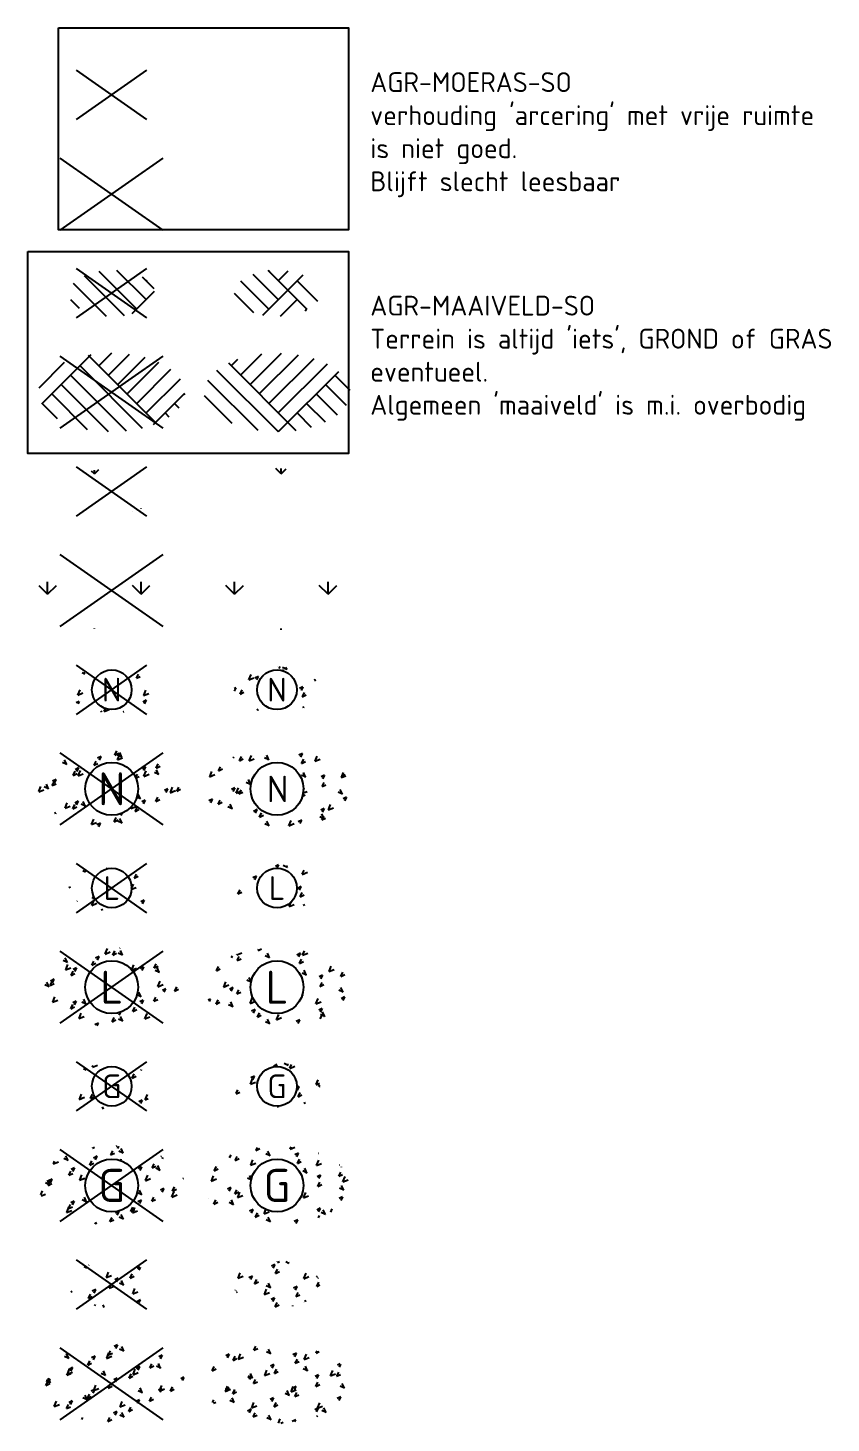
# Model space of a CAD drawing. Header units: metres. Extents: x 58.8 to 88.2, y 198.9 to 238.
# Drawn here: x 76.07 to 88.22, y 216.86 to 237.97 of the extents above; entities that cross this region are included whole.
import ezdxf
from ezdxf.enums import TextEntityAlignment as Align

# ---------------------------------------------------------------- set-up
doc = ezdxf.new("R2010")
doc.units = ezdxf.units.M
doc.layers.get('0').update_dxf_attribs({"lineweight": 25})
doc.layers.add('gewijzigd_rond2', color=4, linetype='Continuous', lineweight=25)
doc.layers.add('V-WE-OG-T18', color=10, linetype='Continuous', lineweight=25)
doc.styles.add('NLCS-ISO', font='NLCS-ISO.ttf')
doc.styles.add('NLCS-ISO-ANNOTATIEF-T18', font='NLCS-ISO.ttf', dxfattribs={"height": 1.8})
pattern_1 = [(26, (1.24725, 1.24725), (0.02656113659218495, 2.520870765930481), [0.3279, -1.42825]), (64, (1.24725, 1.24725), (0.02657032683878569, 2.520880444950074), [0.3516, -3.30965]), (207, (0.6774, 0.6774), (-0.02503168514641363, -2.520199444436636), [0.2912, -1.61745]), (243, (0.6774, 0.6774), (-0.02501279017647617, -2.520177316247329), [0.30765, -3.49335]), (114, (0.69015, 1.80985), (-1.383611780717636, -1.846668490216739), [0.3984, -3.04395]), (155, (0.69015, 1.80985), (-1.383623134866401, -1.846674628396262), [0.3644, -2.7071]), (22, (1.2424, 0.2424), (0.9861486088945717, 2.440851142772804), [0.42395, -2.79255]), (68, (1.2424, 0.2424), (-1.996103298005688, 1.235950616404561), [0.4349, -2.19765])]
pattern_2 = [(90, (0, 1.5), (-3.535533905, 3.535533905), [0.9375, -6.133567815]), (45, (0, 1.5), (-3.535533905932738, 3.535533905932738), [0.9375, -4.0625]), (135, (0, 1.5), (-3.535533905932738, -3.535533905932737), [0.9375, -4.0625])]
pattern_3 = [(90, (0, 0), (-3.535533905, 3.535533905), [0.9375, -6.133567815]), (45, (0, 0), (-3.535533905932738, 3.535533905932738), [0.9375, -4.0625]), (135, (0, 0), (-3.535533905932738, -3.535533905932737), [0.9375, -4.0625])]
pattern_4 = [(45, (0, 0), (-5.000001547244761, 5.000001547244761), []), (45, (-0.71429, 0.71429), (0, 10.00000309448952), [7.07107, -7.07107]), (45, (-1.42857, 1.42857), (0, 10.00000309448952), [7.07107, -7.07107]), (45, (-2.15286, 2.15286), (0, 10.00000309448952), [7.07107, -7.07107]), (45, (-2.85714, 2.85714), (0, 10.00000309448952), [7.07107, -7.07107]), (45, (-3.57143, 3.57143), (0, 10.00000309448952), [7.07107, -7.07107]), (45, (-4.28571, 4.28571), (0, 10.00000309448952), [7.07107, -7.07107]), (315, (0, 0), (5.000001547244762, 5.000001547244759), []), (315, (0.71429, 0.71429), (10.00000309448952, -2.664535259100376e-15), [7.07107, -7.07107]), (315, (1.42857, 1.42857), (10.00000309448952, -2.664535259100376e-15), [7.07107, -7.07107]), (315, (2.15286, 2.15286), (10.00000309448952, -2.664535259100376e-15), [7.07107, -7.07107]), (315, (2.85714, 2.85714), (10.00000309448952, -2.664535259100376e-15), [7.07107, -7.07107]), (315, (3.57143, 3.57143), (10.00000309448952, -2.664535259100376e-15), [7.07107, -7.07107]), (315, (4.28571, 4.28571), (10.00000309448952, -2.664535259100376e-15), [7.07107, -7.07107])]
pattern_5 = [(0, (-2, 0), (16, 27.712812896), [4, -28]), (90, (0, 0), (-16, 27.712812896), [2, -53.425625792]), (90, (0.5, 0), (-16, 27.712812896), [1.6, -53.82562579]), (90, (-0.5, 0), (-16, 27.712812896), [1.6, -53.82562579]), (59.99999999999999, (1, 0), (-15.99999997826099, 27.71281290855102), [1.28, -30.72]), (120, (-1, 0), (-31.99999997826099, 1.255102510810957e-08), [1.28, -30.72])]

# ---------------------------------------------------------------- blocks, each defined once
blk = doc.blocks.new('SGR-HOUTOPSTAND-SO')
h = blk.add_hatch()
h.set_pattern_fill('AGR-HOUTOPSTAND-SO', color=256, scale=0.5, pattern_type=2)
h.set_pattern_definition(pattern_1)
edge = h.paths.add_edge_path()
edge.add_ellipse((0, 0), major_axis=(-5.525, 0), ratio=0.5384615384692354, start_angle=1.1368683772161603e-13, end_angle=360, ccw=False)
at = {"style": 'NLCS-ISO'}
blk.add_attdef('TYPE', text='', height=1.8, dxfattribs=at).set_placement((6.525, -1.446759378964657e-15), align=Align.MIDDLE_LEFT)
blk = doc.blocks.new('SGR-HOUTOPSTAND_GEMENGD-SO')
h = blk.add_hatch()
h.set_pattern_fill('AGR-HOUTOPSTAND-SO', color=256, scale=0.5, pattern_type=2)
h.set_pattern_definition(pattern_1)
edge = h.paths.add_edge_path()
edge.add_ellipse((0, 0), major_axis=(-5.525, 0), ratio=0.5384615384692354, start_angle=1.1368683772161603e-13, end_angle=360, ccw=False)
edge = h.paths.add_edge_path(flags=16)
edge.add_arc((1.211353321650677e-06, -6.993751497930134e-07), 1.999999999999158, 0, 360)
blk.add_circle((1.211353321650677e-06, -6.993751497930134e-07), 1.999999999999158)
at = {"style": 'NLCS-ISO'}
blk.add_text('G', height=2.5, dxfattribs=at).set_placement((0, 0), align=Align.MIDDLE_CENTER)
blk.add_attdef('TYPE', text='', height=1.8, dxfattribs=at).set_placement((6.525, -1.446759378964657e-15), align=Align.MIDDLE_LEFT)
blk = doc.blocks.new('SGR-HOUTOPSTAND_GEMENGD_KL-SO')
h = blk.add_hatch()
h.set_pattern_fill('AGR-HOUTOPSTAND-SO', color=256, scale=0.5, pattern_type=2)
h.set_pattern_definition(pattern_1)
edge = h.paths.add_edge_path()
edge.add_ellipse((0, 0), major_axis=(-3.25, 0), ratio=0.5384615384692354, start_angle=0, end_angle=360, ccw=False)
edge = h.paths.add_edge_path(flags=16)
edge.add_arc((9.085149912380075e-07, -5.245313623447601e-07), 1.499999999999369, 0, 360)
blk.add_circle((9.085149912380075e-07, -5.245313623447601e-07), 1.499999999999369)
at = {"style": 'NLCS-ISO'}
blk.add_text('G', height=1.8, dxfattribs=at).set_placement((0, 0), align=Align.MIDDLE_CENTER)
blk.add_attdef('TYPE', text='', height=1.8, dxfattribs=at).set_placement((4.25, -1.446759378964657e-15), align=Align.MIDDLE_LEFT)
blk = doc.blocks.new('SGR-HOUTOPSTAND_KL-SO')
h = blk.add_hatch()
h.set_pattern_fill('AGR-HOUTOPSTAND-SO', color=256, scale=0.5, pattern_type=2)
h.set_pattern_definition(pattern_1)
edge = h.paths.add_edge_path()
edge.add_ellipse((0, 0), major_axis=(-3.25, 0), ratio=0.5384615384692354, start_angle=0, end_angle=360, ccw=False)
at = {"style": 'NLCS-ISO'}
blk.add_attdef('TYPE', text='', height=1.8, dxfattribs=at).set_placement((4.25, -1.446759378964657e-15), align=Align.MIDDLE_LEFT)
blk = doc.blocks.new('SGR-HOUTOPSTAND_LOOF-SO')
h = blk.add_hatch()
h.set_pattern_fill('AGR-HOUTOPSTAND-SO', color=256, scale=0.5, pattern_type=2)
h.set_pattern_definition(pattern_1)
edge = h.paths.add_edge_path()
edge.add_ellipse((0, 0), major_axis=(-5.525, 0), ratio=0.5384615384692354, start_angle=1.1368683772161603e-13, end_angle=360, ccw=False)
edge = h.paths.add_edge_path(flags=16)
edge.add_arc((1.211353321650677e-06, -6.993751497930134e-07), 1.999999999999158, 0, 360)
blk.add_circle((1.211353321650677e-06, -6.993751497930134e-07), 1.999999999999158)
at = {"style": 'NLCS-ISO'}
blk.add_text('L', height=2.5, dxfattribs=at).set_placement((0, 0), align=Align.MIDDLE_CENTER)
blk.add_attdef('TYPE', text='', height=1.8, dxfattribs=at).set_placement((6.525, -1.446759378964657e-15), align=Align.MIDDLE_LEFT)
blk = doc.blocks.new('SGR-HOUTOPSTAND_LOOF_KL-SO')
h = blk.add_hatch()
h.set_pattern_fill('AGR-HOUTOPSTAND-SO', color=256, scale=0.5, pattern_type=2)
h.set_pattern_definition(pattern_1)
edge = h.paths.add_edge_path()
edge.add_ellipse((0, 0), major_axis=(-3.25, 0), ratio=0.5384615384692354, start_angle=0, end_angle=360, ccw=False)
edge = h.paths.add_edge_path(flags=16)
edge.add_arc((9.085149912380075e-07, -5.245313623447601e-07), 1.499999999999369, 0, 360)
blk.add_circle((9.085149912380075e-07, -5.245313623447601e-07), 1.499999999999369)
at = {"style": 'NLCS-ISO'}
blk.add_text('L', height=1.8, dxfattribs=at).set_placement((0, 0), align=Align.MIDDLE_CENTER)
blk.add_attdef('TYPE', text='', height=1.8, dxfattribs=at).set_placement((4.25, -1.446759378964657e-15), align=Align.MIDDLE_LEFT)
blk = doc.blocks.new('SGR-HOUTOPSTAND_NAALD-SO')
h = blk.add_hatch()
h.set_pattern_fill('AGR-HOUTOPSTAND-SO', color=256, scale=0.5, pattern_type=2)
h.set_pattern_definition(pattern_1)
edge = h.paths.add_edge_path()
edge.add_ellipse((0, 0), major_axis=(-5.525, 0), ratio=0.5384615384692354, start_angle=1.1368683772161603e-13, end_angle=360, ccw=False)
edge = h.paths.add_edge_path(flags=16)
edge.add_arc((1.211353321650677e-06, -6.993751497930134e-07), 1.999999999999158, 0, 360)
blk.add_circle((1.211353321650677e-06, -6.993751497930134e-07), 1.999999999999158)
at = {"style": 'NLCS-ISO'}
blk.add_text('N', height=1.999999999999158, dxfattribs=at).set_placement((-0.7705487009578231, -1.009414092811896))
blk.add_attdef('TYPE', text='', height=1.8, dxfattribs=at).set_placement((6.525, -1.446759378964657e-15), align=Align.MIDDLE_LEFT)
blk = doc.blocks.new('SGR-HOUTOPSTAND_NAALD_KL-SO')
h = blk.add_hatch()
h.set_pattern_fill('AGR-HOUTOPSTAND-SO', color=256, scale=0.5, pattern_type=2)
h.set_pattern_definition(pattern_1)
edge = h.paths.add_edge_path()
edge.add_ellipse((0, 0), major_axis=(-3.25, 0), ratio=0.5384615384692354, start_angle=0, end_angle=360, ccw=False)
edge = h.paths.add_edge_path(flags=16)
edge.add_arc((9.085149912380075e-07, -5.245313623447601e-07), 1.499999999999369, 0, 360)
blk.add_circle((9.085149912380075e-07, -5.245313623447601e-07), 1.499999999999369)
at = {"style": 'NLCS-ISO'}
blk.add_text('N', height=1.8, dxfattribs=at).set_placement((0, 0), align=Align.MIDDLE_CENTER)
blk.add_attdef('TYPE', text='', height=1.8, dxfattribs=at).set_placement((4.25, -1.446759378964657e-15), align=Align.MIDDLE_LEFT)
blk = doc.blocks.new('SGR-KRUIDEN-SO')
h = blk.add_hatch()
h.set_pattern_fill('AGR-KRUIDEN-SO', color=256, scale=0.5, style=0, pattern_type=2)
h.set_pattern_definition(pattern_2)
edge = h.paths.add_edge_path()
edge.add_ellipse((0, 0), major_axis=(-5.525, 0), ratio=0.5384615384692354, start_angle=1.1368683772161603e-13, end_angle=360, ccw=False)
at = {"style": 'NLCS-ISO'}
blk.add_attdef('TYPE', text='', height=1.8, dxfattribs=at).set_placement((6.525, -1.446759378964657e-15), align=Align.MIDDLE_LEFT)
blk = doc.blocks.new('SGR-KRUIDEN_KL-SO')
h = blk.add_hatch()
h.set_pattern_fill('AGR-KRUIDEN-SO', color=256, scale=0.5, style=0, pattern_type=2)
h.set_pattern_definition(pattern_3)
edge = h.paths.add_edge_path()
edge.add_ellipse((0, 0), major_axis=(-3.25, 0), ratio=0.5384615384692354, start_angle=1.1368683772161603e-13, end_angle=360, ccw=False)
at = {"style": 'NLCS-ISO'}
blk.add_attdef('TYPE', text='', height=1.8, dxfattribs=at).set_placement((4.25, -1.446759378964657e-15), align=Align.MIDDLE_LEFT)
blk = doc.blocks.new('SGR-MAAIVELD-SO')
h = blk.add_hatch()
h.set_pattern_fill('AGR-MAAIVELD-SO', color=256, pattern_type=2)
h.set_pattern_definition(pattern_4)
edge = h.paths.add_edge_path()
edge.add_ellipse((0, 0), major_axis=(-5.525, 2.791901562686052e-15), ratio=0.5384615384692354, start_angle=0, end_angle=359.9999999999999)
at = {"style": 'NLCS-ISO'}
blk.add_attdef('TYPE', text='', height=1.8, dxfattribs=at).set_placement((6.525, -1.446759378964657e-15), align=Align.MIDDLE_LEFT)
blk = doc.blocks.new('SGR-MAAIVELD_KL-SO')
h = blk.add_hatch()
h.set_pattern_fill('AGR-MAAIVELD-SO', color=256, pattern_type=2)
h.set_pattern_definition(pattern_4)
edge = h.paths.add_edge_path()
edge.add_ellipse((0, 0), major_axis=(-3.25, 1.642295036874148e-15), ratio=0.5384615384692354, start_angle=0, end_angle=360)
at = {"style": 'NLCS-ISO'}
blk.add_attdef('TYPE', text='', height=1.8, dxfattribs=at).set_placement((4.25, -1.446759378964657e-15), align=Align.MIDDLE_LEFT)
blk = doc.blocks.new('SGR-MOERAS-SO')
h = blk.add_hatch()
h.set_pattern_fill('AGR-MOERAS-SO', color=256, pattern_type=2)
h.set_pattern_definition(pattern_5)
edge = h.paths.add_edge_path()
edge.add_ellipse((0, 0), major_axis=(-5.525, 2.791901562686052e-15), ratio=0.5384615384692354, start_angle=0, end_angle=359.9999999999999)
at = {"style": 'NLCS-ISO'}
blk.add_attdef('TYPE', text='', height=1.8, dxfattribs=at).set_placement((6.525, -1.446759378964657e-15), align=Align.MIDDLE_LEFT)
blk = doc.blocks.new('SGR-MOERAS_KL-SO')
h = blk.add_hatch()
h.set_pattern_fill('AGR-MOERAS-SO', color=256, pattern_type=2)
h.set_pattern_definition(pattern_5)
edge = h.paths.add_edge_path()
edge.add_ellipse((0, 0), major_axis=(-3.25, 1.642295036874148e-15), ratio=0.5384615384692354, start_angle=0, end_angle=360)
at = {"style": 'NLCS-ISO'}
blk.add_attdef('TYPE', text='', height=1.8, dxfattribs=at).set_placement((4.25, -1.446759378964657e-15), align=Align.MIDDLE_LEFT)
blk = doc.blocks.new('V-SGR-HOUTOPSTAND-SO')
h = blk.add_hatch()
h.set_pattern_fill('AGR-HOUTOPSTAND-SO', color=256, scale=0.5, pattern_type=2)
h.set_pattern_definition(pattern_1)
edge = h.paths.add_edge_path()
edge.add_ellipse((0, 0), major_axis=(-5.525, 0), ratio=0.5384615384692354, start_angle=1.1368683772161603e-13, end_angle=360, ccw=False)
for p, q in [((-3.890972210372713, -2.724488072667468), (3.890972210372711, 2.724488072667468)), ((3.890972210372712, -2.724488072667467), (-3.890972210372712, 2.724488072667468))]:
    blk.add_line(p, q)
at = {"style": 'NLCS-ISO'}
blk.add_attdef('TYPE', text='', height=1.8, dxfattribs=at).set_placement((6.525, -1.446759378964657e-15), align=Align.MIDDLE_LEFT)
blk = doc.blocks.new('V-SGR-HOUTOPSTAND_GEMENGD-SO')
h = blk.add_hatch()
h.set_pattern_fill('AGR-HOUTOPSTAND-SO', color=256, scale=0.5, pattern_type=2)
h.set_pattern_definition(pattern_1)
edge = h.paths.add_edge_path()
edge.add_ellipse((0, 0), major_axis=(-5.525, 0), ratio=0.5384615384692354, start_angle=1.1368683772161603e-13, end_angle=360, ccw=False)
edge = h.paths.add_edge_path(flags=16)
edge.add_arc((1.211353321650677e-06, -6.993751497930134e-07), 1.999999999999158, 0, 360)
for p, q in [((-3.890972210372713, -2.724488072667468), (3.890972210372711, 2.724488072667468)), ((3.890972210372712, -2.724488072667467), (-3.890972210372712, 2.724488072667468))]:
    blk.add_line(p, q)
blk.add_circle((1.211353321650677e-06, -6.993751497930134e-07), 1.999999999999158)
at = {"style": 'NLCS-ISO'}
blk.add_text('G', height=2.5, dxfattribs=at).set_placement((0, 0), align=Align.MIDDLE_CENTER)
blk.add_attdef('TYPE', text='', height=1.8, dxfattribs=at).set_placement((6.525, -1.446759378964657e-15), align=Align.MIDDLE_LEFT)
blk = doc.blocks.new('V-SGR-HOUTOPSTAND_GEMENGD_KL-SO')
h = blk.add_hatch()
h.set_pattern_fill('AGR-HOUTOPSTAND-SO', color=256, scale=0.5, pattern_type=2)
h.set_pattern_definition(pattern_1)
edge = h.paths.add_edge_path()
edge.add_ellipse((0, 0), major_axis=(-3.25, 0), ratio=0.5384615384692354, start_angle=0, end_angle=360, ccw=False)
edge = h.paths.add_edge_path(flags=16)
edge.add_arc((9.085149912380075e-07, -5.245313623447601e-07), 1.499999999999369, 0, 360)
for p, q in [((-2.662244143939224, -1.864123418140899), (2.662244143939223, 1.864123418140899)), ((2.662244143939223, -1.864123418140899), (-2.662244143939225, 1.864123418140899))]:
    blk.add_line(p, q)
blk.add_circle((9.085149912380075e-07, -5.245313623447601e-07), 1.499999999999369)
at = {"style": 'NLCS-ISO'}
blk.add_text('G', height=1.8, dxfattribs=at).set_placement((0, 0), align=Align.MIDDLE_CENTER)
blk.add_attdef('TYPE', text='', height=1.8, dxfattribs=at).set_placement((4.25, -1.446759378964657e-15), align=Align.MIDDLE_LEFT)
blk = doc.blocks.new('V-SGR-HOUTOPSTAND_KL-SO')
h = blk.add_hatch()
h.set_pattern_fill('AGR-HOUTOPSTAND-SO', color=256, scale=0.5, pattern_type=2)
h.set_pattern_definition(pattern_1)
edge = h.paths.add_edge_path()
edge.add_ellipse((0, 0), major_axis=(-3.25, 0), ratio=0.5384615384692354, start_angle=0, end_angle=360, ccw=False)
for p, q in [((-2.662244143939224, -1.864123418140899), (2.662244143939223, 1.864123418140899)), ((2.662244143939223, -1.864123418140899), (-2.662244143939225, 1.864123418140899))]:
    blk.add_line(p, q)
at = {"style": 'NLCS-ISO'}
blk.add_attdef('TYPE', text='', height=1.8, dxfattribs=at).set_placement((4.25, -1.446759378964657e-15), align=Align.MIDDLE_LEFT)
blk = doc.blocks.new('V-SGR-HOUTOPSTAND_LOOF-SO')
h = blk.add_hatch()
h.set_pattern_fill('AGR-HOUTOPSTAND-SO', color=256, scale=0.5, pattern_type=2)
h.set_pattern_definition(pattern_1)
edge = h.paths.add_edge_path()
edge.add_ellipse((0, 0), major_axis=(-5.525, 0), ratio=0.5384615384692354, start_angle=1.1368683772161603e-13, end_angle=360, ccw=False)
edge = h.paths.add_edge_path(flags=16)
edge.add_arc((1.211353321650677e-06, -6.993751497930134e-07), 1.999999999999158, 0, 360)
for p, q in [((-3.890972210372713, -2.724488072667468), (3.890972210372711, 2.724488072667468)), ((3.890972210372712, -2.724488072667467), (-3.890972210372712, 2.724488072667468))]:
    blk.add_line(p, q)
blk.add_circle((1.211353321650677e-06, -6.993751497930134e-07), 1.999999999999158)
at = {"style": 'NLCS-ISO'}
blk.add_text('L', height=2.5, dxfattribs=at).set_placement((0, 0), align=Align.MIDDLE_CENTER)
blk.add_attdef('TYPE', text='', height=1.8, dxfattribs=at).set_placement((6.525, -1.446759378964657e-15), align=Align.MIDDLE_LEFT)
blk = doc.blocks.new('V-SGR-HOUTOPSTAND_LOOF_KL-SO')
h = blk.add_hatch()
h.set_pattern_fill('AGR-HOUTOPSTAND-SO', color=256, scale=0.5, pattern_type=2)
h.set_pattern_definition(pattern_1)
edge = h.paths.add_edge_path()
edge.add_ellipse((0, 0), major_axis=(-3.25, 0), ratio=0.5384615384692354, start_angle=0, end_angle=360, ccw=False)
edge = h.paths.add_edge_path(flags=16)
edge.add_arc((9.085149912380075e-07, -5.245313623447601e-07), 1.499999999999369, 0, 360)
for p, q in [((-2.662244143939224, -1.864123418140899), (2.662244143939223, 1.864123418140899)), ((2.662244143939223, -1.864123418140899), (-2.662244143939225, 1.864123418140899))]:
    blk.add_line(p, q)
blk.add_circle((9.085149912380075e-07, -5.245313623447601e-07), 1.499999999999369)
at = {"style": 'NLCS-ISO'}
blk.add_text('L', height=1.8, dxfattribs=at).set_placement((0, 0), align=Align.MIDDLE_CENTER)
blk.add_attdef('TYPE', text='', height=1.8, dxfattribs=at).set_placement((4.25, -1.446759378964657e-15), align=Align.MIDDLE_LEFT)
blk = doc.blocks.new('V-SGR-HOUTOPSTAND_NAALD-SO')
h = blk.add_hatch()
h.set_pattern_fill('AGR-HOUTOPSTAND-SO', color=256, scale=0.5, pattern_type=2)
h.set_pattern_definition(pattern_1)
edge = h.paths.add_edge_path()
edge.add_ellipse((0, 0), major_axis=(-5.525, 0), ratio=0.5384615384692354, start_angle=1.1368683772161603e-13, end_angle=360, ccw=False)
edge = h.paths.add_edge_path(flags=16)
edge.add_arc((1.211353321650677e-06, -6.993751497930134e-07), 1.999999999999158, 0, 360)
for p, q in [((-3.890972210372713, -2.724488072667468), (3.890972210372711, 2.724488072667468)), ((3.890972210372712, -2.724488072667467), (-3.890972210372712, 2.724488072667468))]:
    blk.add_line(p, q)
blk.add_circle((1.211353321650677e-06, -6.993751497930134e-07), 1.999999999999158)
at = {"style": 'NLCS-ISO'}
blk.add_text('N', height=2.5, dxfattribs=at).set_placement((0, 0), align=Align.MIDDLE_CENTER)
blk.add_attdef('TYPE', text='', height=1.8, dxfattribs=at).set_placement((6.525, -1.446759378964657e-15), align=Align.MIDDLE_LEFT)
blk = doc.blocks.new('V-SGR-HOUTOPSTAND_NAALD_KL-SO')
h = blk.add_hatch()
h.set_pattern_fill('AGR-HOUTOPSTAND-SO', color=256, scale=0.5, pattern_type=2)
h.set_pattern_definition(pattern_1)
edge = h.paths.add_edge_path()
edge.add_ellipse((0, 0), major_axis=(-3.25, 0), ratio=0.5384615384692354, start_angle=0, end_angle=360, ccw=False)
edge = h.paths.add_edge_path(flags=16)
edge.add_arc((9.085149912380075e-07, -5.245313623447601e-07), 1.499999999999369, 0, 360)
for p, q in [((-2.662244143939224, -1.864123418140899), (2.662244143939223, 1.864123418140899)), ((2.662244143939223, -1.864123418140899), (-2.662244143939225, 1.864123418140899))]:
    blk.add_line(p, q)
blk.add_circle((9.085149912380075e-07, -5.245313623447601e-07), 1.499999999999369)
at = {"style": 'NLCS-ISO'}
blk.add_text('N', height=1.8, dxfattribs=at).set_placement((0, 0), align=Align.MIDDLE_CENTER)
blk.add_attdef('TYPE', text='', height=1.8, dxfattribs=at).set_placement((4.25, -1.446759378964657e-15), align=Align.MIDDLE_LEFT)
blk = doc.blocks.new('V-SGR-KRUIDEN-SO')
h = blk.add_hatch()
h.set_pattern_fill('AGR-KRUIDEN-SO', color=256, scale=0.5, style=0, pattern_type=2)
h.set_pattern_definition(pattern_2)
edge = h.paths.add_edge_path()
edge.add_ellipse((0, 0), major_axis=(-5.525, 0), ratio=0.5384615384692354, start_angle=1.1368683772161603e-13, end_angle=360, ccw=False)
for p, q in [((-3.890972210372713, -2.724488072667468), (3.890972210372711, 2.724488072667468)), ((3.890972210372712, -2.724488072667467), (-3.890972210372712, 2.724488072667468))]:
    blk.add_line(p, q)
at = {"style": 'NLCS-ISO'}
blk.add_attdef('TYPE', text='', height=1.8, dxfattribs=at).set_placement((6.525, -1.446759378964657e-15), align=Align.MIDDLE_LEFT)
blk = doc.blocks.new('V-SGR-KRUIDEN_KL-SO')
h = blk.add_hatch()
h.set_pattern_fill('AGR-KRUIDEN-SO', color=256, scale=0.5, style=0, pattern_type=2)
h.set_pattern_definition(pattern_3)
edge = h.paths.add_edge_path()
edge.add_ellipse((0, 0), major_axis=(-3.25, 0), ratio=0.5384615384692354, start_angle=1.1368683772161603e-13, end_angle=360, ccw=False)
for p, q in [((-2.662244143939224, -1.864123418140899), (2.662244143939223, 1.864123418140899)), ((2.662244143939223, -1.864123418140899), (-2.662244143939225, 1.864123418140899))]:
    blk.add_line(p, q)
at = {"style": 'NLCS-ISO'}
blk.add_attdef('TYPE', text='', height=1.8, dxfattribs=at).set_placement((4.25, -1.446759378964657e-15), align=Align.MIDDLE_LEFT)
blk = doc.blocks.new('V-SGR-MAAIVELD-SO')
h = blk.add_hatch()
h.set_pattern_fill('AGR-MAAIVELD-SO', color=256, pattern_type=2)
h.set_pattern_definition(pattern_4)
edge = h.paths.add_edge_path()
edge.add_ellipse((0, 0), major_axis=(-5.525, 2.791901562686052e-15), ratio=0.5384615384692354, start_angle=0, end_angle=359.9999999999999)
for p, q in [((-3.890972210372713, -2.724488072667468), (3.890972210372711, 2.724488072667468)), ((3.890972210372712, -2.724488072667467), (-3.890972210372712, 2.724488072667468))]:
    blk.add_line(p, q)
at = {"style": 'NLCS-ISO'}
blk.add_attdef('TYPE', text='', height=1.8, dxfattribs=at).set_placement((6.525, -1.446759378964657e-15), align=Align.MIDDLE_LEFT)
blk = doc.blocks.new('V-SGR-MAAIVELD_KL-SO')
h = blk.add_hatch()
h.set_pattern_fill('AGR-MAAIVELD-SO', color=256, pattern_type=2)
h.set_pattern_definition(pattern_4)
edge = h.paths.add_edge_path()
edge.add_ellipse((0, 0), major_axis=(-3.25, 1.642295036874148e-15), ratio=0.5384615384692354, start_angle=0, end_angle=360)
for p, q in [((-2.662244143939224, -1.864123418140899), (2.662244143939223, 1.864123418140899)), ((2.662244143939223, -1.864123418140899), (-2.662244143939225, 1.864123418140899))]:
    blk.add_line(p, q)
at = {"style": 'NLCS-ISO'}
blk.add_attdef('TYPE', text='', height=1.8, dxfattribs=at).set_placement((4.25, -1.446759378964657e-15), align=Align.MIDDLE_LEFT)
blk = doc.blocks.new('V-SGR-MOERAS-SO')
h = blk.add_hatch()
h.set_pattern_fill('AGR-MOERAS-SO', color=256, pattern_type=2)
h.set_pattern_definition(pattern_5)
edge = h.paths.add_edge_path()
edge.add_ellipse((0, 0), major_axis=(-5.525, 2.791901562686052e-15), ratio=0.5384615384692354, start_angle=0, end_angle=359.9999999999999)
for p, q in [((-3.890972210372713, -2.724488072667468), (3.890972210372711, 2.724488072667468)), ((3.890972210372712, -2.724488072667467), (-3.890972210372712, 2.724488072667468))]:
    blk.add_line(p, q)
at = {"style": 'NLCS-ISO'}
blk.add_attdef('TYPE', text='', height=1.8, dxfattribs=at).set_placement((6.525, -1.446759378964657e-15), align=Align.MIDDLE_LEFT)
blk = doc.blocks.new('V-SGR-MOERAS_KL-SO')
h = blk.add_hatch()
h.set_pattern_fill('AGR-MOERAS-SO', color=256, pattern_type=2)
h.set_pattern_definition(pattern_5)
edge = h.paths.add_edge_path()
edge.add_ellipse((0, 0), major_axis=(-3.25, 1.642295036874148e-15), ratio=0.5384615384692354, start_angle=0, end_angle=360)
for p, q in [((-2.662244143939224, -1.864123418140899), (2.662244143939223, 1.864123418140899)), ((2.662244143939223, -1.864123418140899), (-2.662244143939225, 1.864123418140899))]:
    blk.add_line(p, q)
at = {"style": 'NLCS-ISO'}
blk.add_attdef('TYPE', text='', height=1.8, dxfattribs=at).set_placement((4.25, -1.446759378964657e-15), align=Align.MIDDLE_LEFT)

msp = doc.modelspace()

# ---------------------------------------------------------------- linework, layer by layer
for points in [[(76.53002316046718, 237.970112766963), (80.92005813172295, 237.970112766963), (80.92005813172295, 234.9134252819125), (76.53002316046718, 234.9134252819125)], [(76.06952485334591, 234.5888158675301), (80.92005813172295, 234.5888158675301), (80.92005813172295, 231.5321283824797), (76.06952485334591, 231.5321283824797)]]:
    msp.add_lwpolyline(points, close=True)

# ---------------------------------------------------------------- block references
at = {"layer": 'gewijzigd_rond2', "xscale": 0.2, "yscale": 0.2, "zscale": 0.2}
for name, p in [('V-SGR-MOERAS_KL-SO', (77.33832886983282, 236.9566669630982)), ('SGR-MOERAS_KL-SO', (79.83832886983282, 236.9566669630982)), ('V-SGR-MOERAS-SO', (77.33832886983282, 235.4566669630982)), ('SGR-MOERAS-SO', (79.83832886983282, 235.4566669630982)), ('V-SGR-MAAIVELD_KL-SO', (77.33832886983282, 233.9566669630982)), ('SGR-MAAIVELD_KL-SO', (79.83832886983282, 233.9566669630982)), ('V-SGR-MAAIVELD-SO', (77.33832886983282, 232.4566669630982)), ('SGR-MAAIVELD-SO', (79.83832886983282, 232.4566669630982)), ('V-SGR-KRUIDEN_KL-SO', (77.33832886983282, 230.9566669630982)), ('SGR-KRUIDEN_KL-SO', (79.83832886983282, 230.9566669630982)), ('V-SGR-KRUIDEN-SO', (77.33832886983282, 229.4566669630982)), ('SGR-KRUIDEN-SO', (79.83832886983282, 229.4566669630982)), ('V-SGR-HOUTOPSTAND_NAALD_KL-SO', (77.33832886983282, 227.9566669630982)), ('SGR-HOUTOPSTAND_NAALD_KL-SO', (79.83832886983282, 227.9566669630982)), ('V-SGR-HOUTOPSTAND_NAALD-SO', (77.33832886983282, 226.4566669630982)), ('SGR-HOUTOPSTAND_NAALD-SO', (79.83832886983282, 226.4566669630982)), ('V-SGR-HOUTOPSTAND_LOOF_KL-SO', (77.33832886983282, 224.9566669630982)), ('SGR-HOUTOPSTAND_LOOF_KL-SO', (79.83832886983282, 224.9566669630982)), ('V-SGR-HOUTOPSTAND_LOOF-SO', (77.33832886983282, 223.4566669630982)), ('SGR-HOUTOPSTAND_LOOF-SO', (79.83832886983282, 223.4566669630982)), ('V-SGR-HOUTOPSTAND_GEMENGD_KL-SO', (77.33832886983282, 221.9566669630982)), ('SGR-HOUTOPSTAND_GEMENGD_KL-SO', (79.83832886983282, 221.9566669630982)), ('V-SGR-HOUTOPSTAND_GEMENGD-SO', (77.33832886983282, 220.4566669630982)), ('SGR-HOUTOPSTAND_GEMENGD-SO', (79.83832886983282, 220.4566669630982)), ('V-SGR-HOUTOPSTAND_KL-SO', (77.33832886983282, 218.9566669630982)), ('SGR-HOUTOPSTAND_KL-SO', (79.83832886983282, 218.9566669630982)), ('V-SGR-HOUTOPSTAND-SO', (77.33832886983282, 217.4566669630982)), ('SGR-HOUTOPSTAND-SO', (79.83832886983282, 217.4566669630982))]:
    msp.add_blockref(name, p, dxfattribs=at)

# ---------------------------------------------------------------- texts
at = {"layer": 'V-WE-OG-T18', "char_height": 0.3, "attachment_point": 4, "style": 'NLCS-ISO-ANNOTATIEF-T18'}
for s, insert, width in [("AGR-MOERAS-SO\\Pverhouding 'arcering' met vrije ruimte is niet goed.\\PBlijft slecht leesbaar", (81.24978507301029, 236.3540254200776), 6.911966595834878), ("AGR-MAAIVELD-SO\\PTerrein is altijd 'iets', GROND of GRAS eventueel.\\PAlgemeen 'maaiveld' is m.i. overbodig", (81.24978507301029, 232.9727285206448), 6.985930462720768)]:
    msp.add_mtext(s, dxfattribs=dict(at, insert=insert, width=width))

doc.saveas('drawing.dxf')
